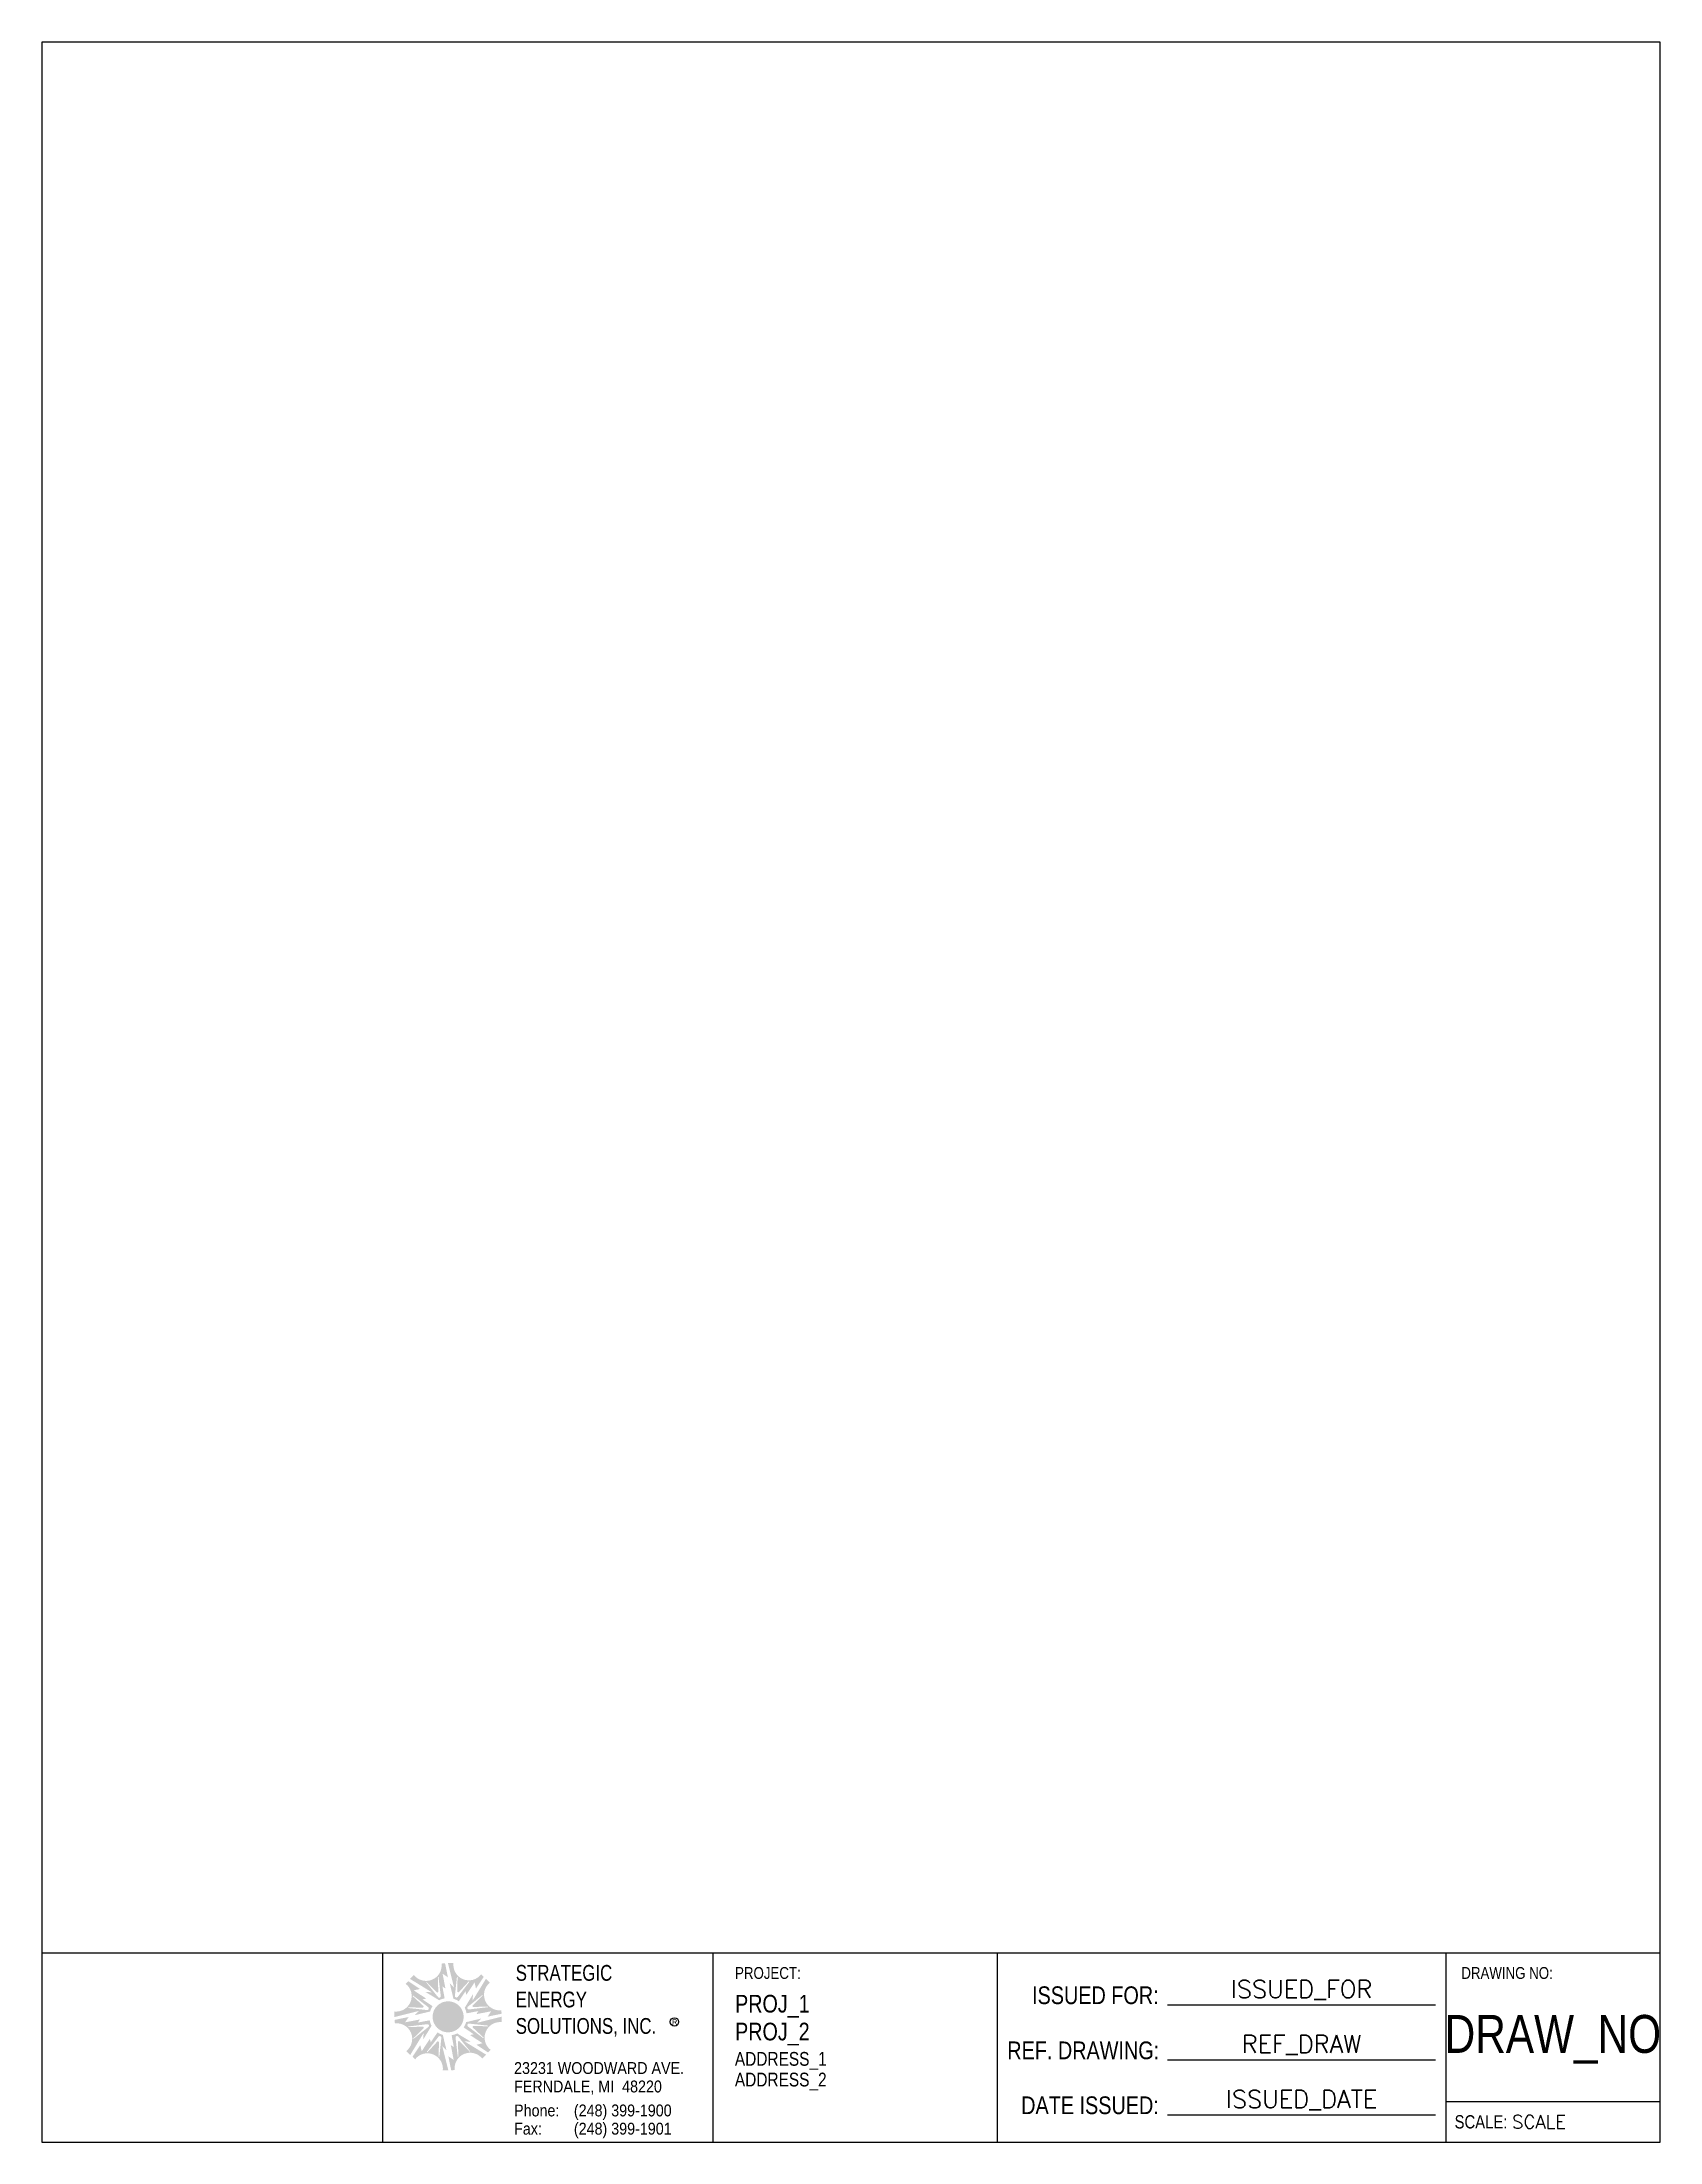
# Model space of a CAD drawing. Extents: x 0 to 7.9, y 0 to 10.2.
import ezdxf
from ezdxf.enums import TextEntityAlignment as Align

# ---------------------------------------------------------------- set-up
doc = ezdxf.new("R2010")
doc.units = 0
doc.header["$LTSCALE"] = 500
doc.header["$MEASUREMENT"] = 0
doc.layers.get('0').update_dxf_attribs({"linetype": 'CONTINUOUS'})
doc.layers.add('8X11_BORDER', color=3, linetype='CONTINUOUS')
doc.layers.add('TEXT', color=1, linetype='CONTINUOUS')
doc.styles.add('ARIAL', font='ARIAL.TTF', dxfattribs={"width": 0.8, "height": 24})
doc.styles.add('ROMANS', font='romans.shx', dxfattribs={"height": 46.875})
doc.styles.add('SESFONT', font='handgotn.ttf', dxfattribs={"width": 0.8, "height": 16})

# ---------------------------------------------------------------- blocks, each defined once
blk = doc.blocks.new('SES_LOGO')
h = blk.add_hatch(color=256)
h.paths.add_polyline_path([(-0.027, 0.21), (-0.001, 0.193), (-0.015, 0.261), (-0.032, 0.26, -0.753595), (-0.167, 0.204), (-0.186, 0.185), (-0.08, 0.12), (-0.11, 0.121), (-0.044, 0.081, -0.078137), (-0.017, 0.09), (-0.028, 0.148), (-0.013, 0.138)])
h.paths.add_polyline_path([(-0.047, 0.194), (-0.036, 0.102, -0.733651), (-0.049, 0.096), (-0.107, 0.168), (-0.105, 0.17), (-0.056, 0.12, 0.658426), (-0.048, 0.123), (-0.05, 0.194)], flags=16)
h = blk.add_hatch(color=256)
h.paths.add_polyline_path([(0.129, 0.168), (0.136, 0.138), (0.174, 0.195), (0.161, 0.207, -0.753595), (0.026, 0.262), (-0.001, 0.262), (0.029, 0.142), (0.008, 0.163), (0.026, 0.088, -0.078137), (0.052, 0.076), (0.085, 0.125), (0.089, 0.107)])
h.paths.add_polyline_path([(0.104, 0.171), (0.047, 0.097, -0.733651), (0.033, 0.102), (0.043, 0.195), (0.046, 0.195), (0.045, 0.124, 0.658426), (0.053, 0.121), (0.101, 0.173)], flags=16)
h = blk.add_hatch(color=256)
h.paths.add_polyline_path([(-0.168, 0.129), (-0.138, 0.136), (-0.195, 0.174), (-0.207, 0.161, -0.753595), (-0.262, 0.026), (-0.262, -0.001), (-0.142, 0.029), (-0.163, 0.008), (-0.088, 0.026, -0.078137), (-0.076, 0.052), (-0.125, 0.085), (-0.107, 0.089)])
h.paths.add_polyline_path([(-0.171, 0.104), (-0.097, 0.047, -0.733651), (-0.102, 0.033), (-0.195, 0.043), (-0.195, 0.046), (-0.124, 0.045, 0.658426), (-0.121, 0.053), (-0.173, 0.101)], flags=16)
h = blk.add_hatch(color=256)
h.paths.add_polyline_path([(0.21, 0.027), (0.193, 0.001), (0.261, 0.015), (0.26, 0.032, -0.753595), (0.204, 0.167), (0.185, 0.186), (0.12, 0.08), (0.121, 0.11), (0.081, 0.044, -0.078137), (0.09, 0.017), (0.148, 0.028), (0.138, 0.013)])
h.paths.add_polyline_path([(0.194, 0.047), (0.102, 0.036, -0.733651), (0.096, 0.049), (0.168, 0.107), (0.17, 0.105), (0.12, 0.056, 0.658426), (0.123, 0.048), (0.194, 0.05)], flags=16)
h = blk.add_hatch(color=256)
edge = h.paths.add_edge_path()
edge.add_arc((0, 0), 0.0759, 0, 360)
h = blk.add_hatch(color=256)
h.paths.add_polyline_path([(0.168, -0.129), (0.138, -0.136), (0.195, -0.174), (0.207, -0.161, -0.753595), (0.262, -0.026), (0.262, 0.001), (0.142, -0.029), (0.163, -0.008), (0.088, -0.026, -0.078137), (0.076, -0.052), (0.125, -0.085), (0.107, -0.089)])
h.paths.add_polyline_path([(0.171, -0.104), (0.097, -0.047, -0.733651), (0.102, -0.033), (0.195, -0.043), (0.195, -0.046), (0.124, -0.045, 0.658426), (0.121, -0.053), (0.173, -0.101)], flags=16)
h = blk.add_hatch(color=256)
h.paths.add_polyline_path([(-0.21, -0.027), (-0.193, -0.001), (-0.261, -0.015), (-0.26, -0.032, -0.753595), (-0.204, -0.167), (-0.185, -0.186), (-0.12, -0.08), (-0.121, -0.11), (-0.081, -0.044, -0.078137), (-0.09, -0.017), (-0.148, -0.028), (-0.138, -0.013)])
h.paths.add_polyline_path([(-0.194, -0.047), (-0.102, -0.036, -0.733651), (-0.096, -0.049), (-0.168, -0.107), (-0.17, -0.105), (-0.12, -0.056, 0.658426), (-0.123, -0.048), (-0.194, -0.05)], flags=16)
h = blk.add_hatch(color=256)
h.paths.add_polyline_path([(-0.129, -0.168), (-0.136, -0.138), (-0.174, -0.195), (-0.161, -0.207, -0.753595), (-0.026, -0.262), (0.001, -0.262), (-0.029, -0.142), (-0.008, -0.163), (-0.026, -0.088, -0.078137), (-0.052, -0.076), (-0.085, -0.125), (-0.089, -0.107)])
h.paths.add_polyline_path([(-0.104, -0.171), (-0.047, -0.097, -0.733651), (-0.033, -0.102), (-0.043, -0.195), (-0.046, -0.195), (-0.045, -0.124, 0.658426), (-0.053, -0.121), (-0.101, -0.173)], flags=16)
h = blk.add_hatch(color=256)
h.paths.add_polyline_path([(0.027, -0.21), (0.001, -0.193), (0.015, -0.261), (0.032, -0.26, -0.753595), (0.167, -0.204), (0.186, -0.185), (0.08, -0.12), (0.11, -0.121), (0.044, -0.081, -0.078137), (0.017, -0.09), (0.028, -0.148), (0.013, -0.138)])
h.paths.add_polyline_path([(0.047, -0.194), (0.036, -0.102, -0.733651), (0.049, -0.096), (0.107, -0.168), (0.105, -0.17), (0.056, -0.12, 0.658426), (0.048, -0.123), (0.05, -0.194)], flags=16)

msp = doc.modelspace()

# ---------------------------------------------------------------- linework, layer by layer
at = {"layer": '8X11_BORDER'}
for p, q in [((0, 10.25), (0, 0)), ((7.9, 10.25), (0, 10.25)), ((7.9, 0), (7.9, 10.25)), ((0, 0.923), (7.9, 0.923)), ((1.662, 0.923), (1.662, 0)), ((3.275, 0.923), (3.275, 0)), ((4.663, 0.923), (4.663, 0)), ((6.854, 0.923), (6.854, 0)), ((6.854, 0.197), (7.9, 0.197)), ((0, 0), (7.9, 0))]:
    msp.add_line(p, q, dxfattribs=at)
at = {"layer": 'TEXT'}
for p, q in [((5.495, 0.67), (6.804, 0.67)), ((5.495, 0.401), (6.804, 0.401)), ((5.495, 0.133), (6.804, 0.133))]:
    msp.add_line(p, q, dxfattribs=at)
msp.add_circle((3.088, 0.586), 0.0205, dxfattribs=at)

# ---------------------------------------------------------------- block references
msp.add_blockref('SES_LOGO', (1.983, 0.611, 0), dxfattribs=at)

# ---------------------------------------------------------------- texts
at = {"layer": 'TEXT', "linetype": 'CONTINUOUS'}
for s, height, style, width, p in [('STRATEGIC', 0.077, 'SESFONT', 0.8, (2.313, 0.787)), ('PROJECT:', 0.058, 'ARIAL', 0.8, (3.384, 0.796)), ('DRAWING NO:', 0.058, 'ARIAL', 0.8, (6.93, 0.796)), ('ENERGY', 0.077, 'SESFONT', 0.8, (2.313, 0.657)), ('ISSUED FOR:', 0.08657, 'ARIAL', 0.8, (4.834, 0.673)), ('SOLUTIONS, INC.', 0.07695, 'SESFONT', 0.8, (2.313, 0.528)), ('REF. DRAWING:', 0.08657, 'ARIAL', 0.8, (4.713, 0.404)), ('23231 WOODWARD AVE.', 0.058, 'SESFONT', 0.9, (2.305, 0.332)), ('FERNDALE, MI  48220', 0.058, 'SESFONT', 0.9, (2.305, 0.242)), ('DATE ISSUED: ', 0.08657, 'ARIAL', 0.8, (4.781, 0.136)), ('Phone: ', 0.058, 'SESFONT', 0.9, (2.305, 0.125)), ('(248) 399-1900', 0.058, 'SESFONT', 0.9, (2.597, 0.125)), ('SCALE:', 0.0649, 'ARIAL', 0.8, (6.897, 0.066)), ('Fax:', 0.058, 'SESFONT', 0.9, (2.305, 0.036)), ('(248) 399-1901', 0.058, 'SESFONT', 0.9, (2.597, 0.036))]:
    msp.add_text(s, height=height, dxfattribs=dict(at, style=style, width=width)).set_placement(p)
at = {"layer": 'TEXT', "linetype": 'CONTINUOUS', "style": 'SESFONT', "width": 0.9}
msp.add_text('R', height=0.0255, dxfattribs=at).set_placement((3.089, 0.586), align=Align.MIDDLE)
at = {"layer": 'TEXT', "style": 'ARIAL', "width": 0.8}
for tag, p, height in [('PROJ_1', (3.384, 0.632), 0.0862), ('PROJ_2', (3.384, 0.496), 0.0862), ('ADDRESS_1', (3.383, 0.372), 0.0674), ('ADDRESS_2', (3.383, 0.271), 0.0674)]:
    msp.add_attdef(tag, p, '', height=height, dxfattribs=at)
at = {"layer": 'TEXT', "style": 'ROMANS'}
for tag, p in [('ISSUED_FOR', (6.15, 0.703)), ('REF_DRAW', (6.15, 0.435)), ('ISSUED_DATE', (6.15, 0.166))]:
    msp.add_attdef(tag, text='', height=0.0862, dxfattribs=at).set_placement(p, align=Align.CENTER)
at = {"layer": 'TEXT', "style": 'ARIAL', "width": 0.8}
msp.add_attdef('DRAW_NO', text='', height=0.185, dxfattribs=at).set_placement((7.377, 0.435), align=Align.CENTER)
at = {"layer": 'TEXT', "style": 'ROMANS'}
msp.add_attdef('SCALE', text='', height=0.0647, dxfattribs=at).set_placement((7.178, 0.098), align=Align.MIDDLE_LEFT)

doc.saveas('drawing.dxf')
